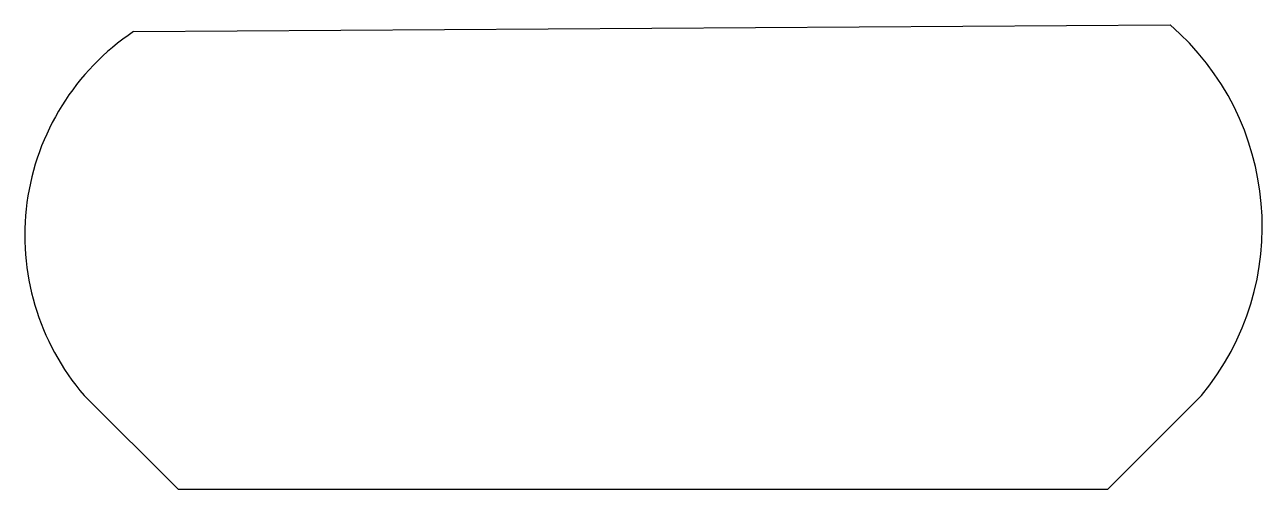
# Model space of a CAD drawing. Header units: inches. Extents: x 3.3 to 7.96, y 2.61 to 4.36.
import ezdxf

# ---------------------------------------------------------------- set-up
doc = ezdxf.new("R2010")
doc.units = ezdxf.units.IN
doc.header["$MEASUREMENT"] = 0

msp = doc.modelspace()

# ---------------------------------------------------------------- linework, layer by layer
for p, q in [((3.7056, 4.337), (7.6082, 4.363)), ((3.8735, 2.6124), (3.52, 2.966)), ((7.3735, 2.6124), (7.7271, 2.966)), ((3.8735, 2.6124), (7.3735, 2.6124))]:
    msp.add_line(p, q)
for centre, radius, start, end in [((4.2217, 3.569), 0.9253, 123.9058, 220.6755), ((6.9513, 3.6036), 1.0042, 320.5837, 49.1426)]:
    msp.add_arc(centre, radius, start, end)

doc.saveas('drawing.dxf')
